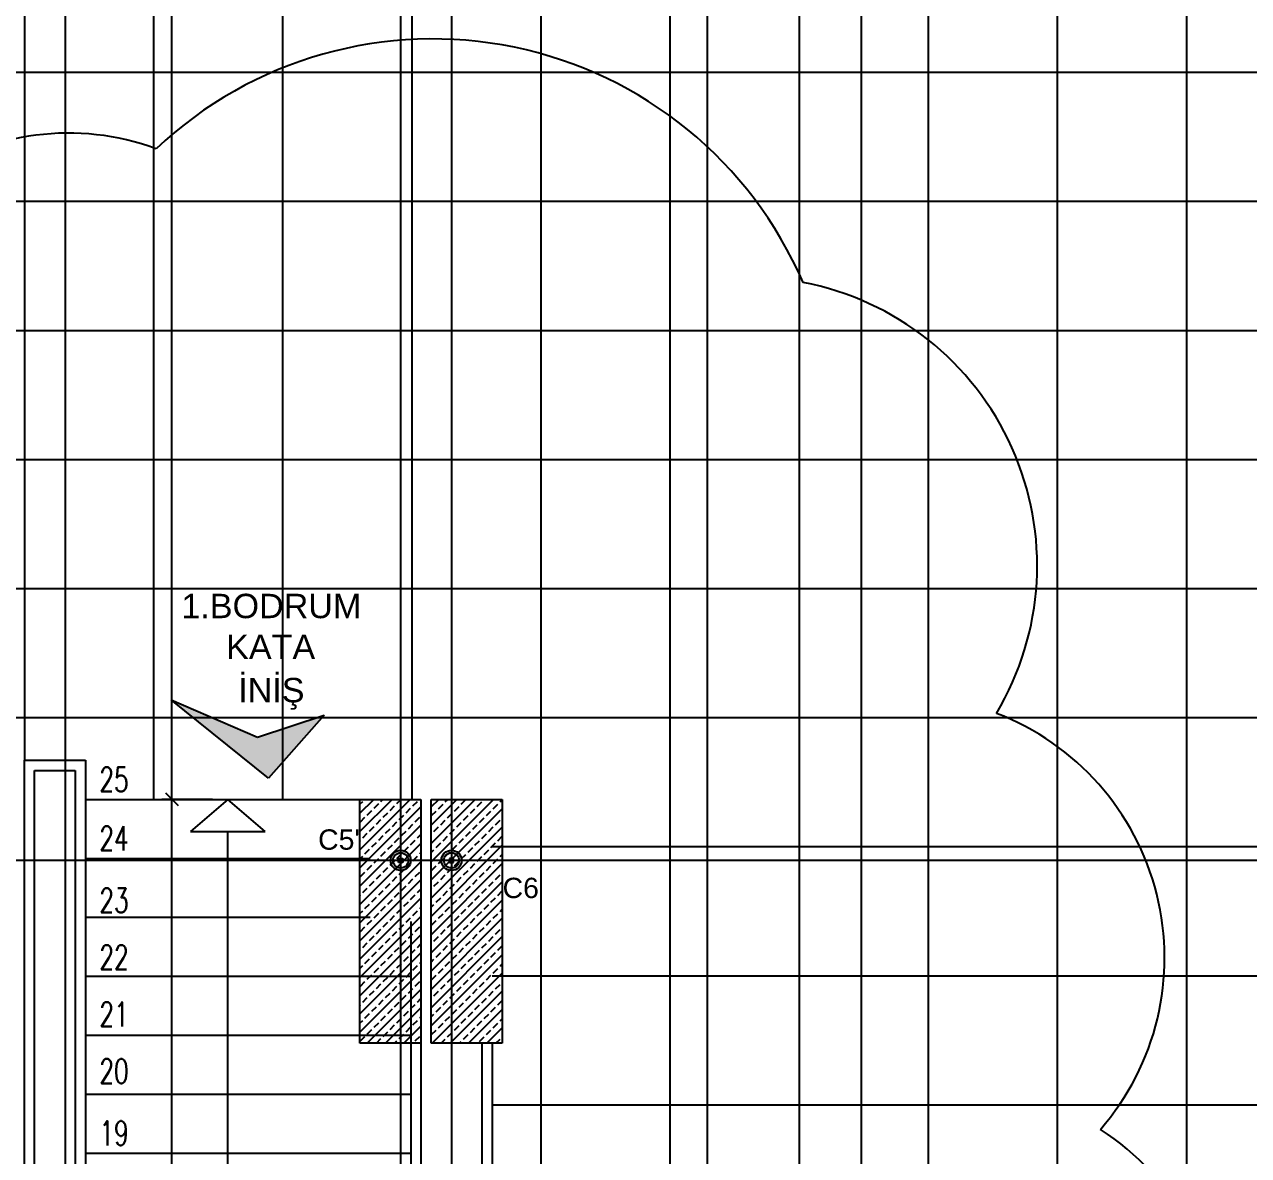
# Model space of a CAD drawing. Header units: millimetres. Extents: x 43168.9 to 43194.6, y -25545.1 to -25543.4.
# Drawn here: x 43171.9609 to 43172.0813, y -25544.133 to -25544.0217 of the extents above; entities that cross this region are included whole.
import ezdxf
from ezdxf.enums import TextEntityAlignment as Align

# ---------------------------------------------------------------- set-up
doc = ezdxf.new("R2010")
doc.units = ezdxf.units.MM
doc.header["$LTSCALE"] = 200
doc.linetypes.add('DASHDOT2', pattern=[0.5, 0.25, -0.125, 0, -0.125])
for name, color, linetype in [('aks_sgh', 5, 'DASHDOT2'), ('kolon-b.a_sgh', 6, 'Continuous'), ('merdi_sgh', 3, 'Continuous'), ('olcuic_sgh', 183, 'Continuous'), ('sembol_sgh', 8, 'Continuous'), ('tarama-betonarme_sgh', 223, 'Continuous'), ('tarama-zemin_sgh', 197, 'Continuous'), ('yazi-genel_sgh', 7, 'Continuous'), ('yazi-merdi_sgh', 9, 'Continuous')]:
    doc.layers.add(name, color=color, linetype=linetype)
doc.styles.add('1-200', font='arial.ttf', dxfattribs={"height": 60})
doc.styles.add('text2', font='arial.ttf')
doc.styles.add('text3', font='simplex8.shx', dxfattribs={"width": 0.7})

msp = doc.modelspace()

# ---------------------------------------------------------------- hatches: boundary and pattern name
msp.add_hatch(color=251).paths.add_polyline_path([(43171.9903614166, -25544.08961883057), (43171.98487883264, -25544.09582744724), (43171.97530841265, -25544.0881305563), (43171.98379920269, -25544.09180213304)])
h = msp.add_hatch(color=256)
edge = h.paths.add_edge_path()
edge.add_arc((43171.99787904171, -25544.10391939969), 0.001, 0, 360)
edge = h.paths.add_edge_path(flags=16)
edge.add_arc((43171.99787904171, -25544.10391939969), 0.00075, 0, 360)
h = msp.add_hatch(color=256)
edge = h.paths.add_edge_path()
edge.add_arc((43172.00287904171, -25544.10391939969), 0.001, 0, 360)
edge = h.paths.add_edge_path(flags=16)
edge.add_arc((43172.00287904171, -25544.10391939969), 0.00075, 0, 360)

# ---------------------------------------------------------------- linework, layer by layer
for p, q in [((43171.97382635097, -25544.03389819659), (43171.97382635097, -25544.03389819659)), ((43172.03745817643, -25544.04705617708), (43172.03745817643, -25544.04705617708)), ((43172.05647463202, -25544.08945409017), (43172.05647463202, -25544.08945409017)), ((43172.06671422754, -25544.13039003907), (43172.06671422754, -25544.13039003907))]:
    msp.add_line(p, q)
at = {"color": 0}
for p, q in [((43171.98487883264, -25544.09582744724), (43171.97530841265, -25544.0881305563)), ((43171.97530841265, -25544.0881305563), (43171.98379920269, -25544.09180213304)), ((43171.98379920269, -25544.09180213304), (43171.9903614166, -25544.08961883057)), ((43171.9903614166, -25544.08961883057), (43171.98487883264, -25544.09582744724)), ((43171.98087931647, -25544.09791939969), (43171.97720431647, -25544.10106939969)), ((43171.98455431647, -25544.10106939969), (43171.98087931647, -25544.09791939969)), ((43171.97720431647, -25544.10106939969), (43171.98455431647, -25544.10106939969))]:
    msp.add_line(p, q, dxfattribs=at)
at = {"color": 0, "linetype": 'ByBlock', "lineweight": -2}
for p, q in [((43171.97598683902, -25544.09851939969), (43171.97478683901, -25544.09731939969)), ((43171.97478683901, -25544.09731939969), (43171.97598683902, -25544.09851939969)), ((43171.99767904171, -25544.10411939969), (43171.99767904171, -25544.10371939969)), ((43171.99767904171, -25544.10371939969), (43171.9980790417, -25544.10371939969)), ((43171.99780833103, -25544.10384868901), (43171.99794975238, -25544.10399011036)), ((43171.99780833103, -25544.10399011036), (43171.99794975238, -25544.10384868901)), ((43171.9980790417, -25544.10371939969), (43171.9980790417, -25544.10411939969)), ((43172.00307904171, -25544.10371939969), (43172.0026790417, -25544.10371939969)), ((43172.0026790417, -25544.10371939969), (43172.0026790417, -25544.10411939969)), ((43172.00294975238, -25544.10384868901), (43172.00280833102, -25544.10399011036)), ((43172.00294975238, -25544.10399011036), (43172.00280833102, -25544.10384868901)), ((43172.00307904171, -25544.10411939969), (43172.00307904171, -25544.10371939969)), ((43171.9980790417, -25544.10411939969), (43171.99767904171, -25544.10411939969)), ((43172.0026790417, -25544.10411939969), (43172.00307904171, -25544.10411939969))]:
    msp.add_line(p, q, dxfattribs=at)
at = {"color": 0, "linetype": 'Continuous', "lineweight": -2}
for centre, radius in [((43171.99787904171, -25544.10391939969), 0.001), ((43171.99787904171, -25544.10391939969), 0.00075), ((43172.00287904171, -25544.10391939969), 0.001), ((43172.00287904171, -25544.10391939969), 0.00075)]:
    msp.add_circle(centre, radius, dxfattribs=at)
for centre, radius, start, end in [((43172.00103560513, -25544.0627549288), 0.03966175116558811, 23.31686882855212, 133.3168685871088), ((43171.96519375618, -25544.05737320322), 0.0250119497233625, 69.80972904799698, 179.8097296472962), ((43172.03212273501, -25544.07491286641), 0.02836304066464537, 329.1573502545294, 79.15734996474102), ((43172.04726259975, -25544.11350698561), 0.0257566169667156, 319.0436313416497, 69.04363027911472), ((43172.05209009389, -25544.15283215625), 0.02678645010130108, 306.9102113561934, 56.91021156741376)]:
    msp.add_arc(centre, radius, start, end)
at = {"layer": 'aks_sgh'}
for p, q in [((43171.9648790417, -25543.74091939969), (43171.9648790417, -25544.60991939969)), ((43171.99787904171, -25543.74091939969), (43171.99787904171, -25544.60991939969)), ((43172.00287904171, -25543.74091939969), (43172.00287904171, -25544.60991939969)), ((43172.26687959124, -25544.10391939969), (43171.46487849217, -25544.10391939969))]:
    msp.add_line(p, q, dxfattribs=at)
at = {"layer": 'kolon-b.a_sgh'}
for p, q in [((43171.99387904171, -25544.09791939969), (43171.9998790417, -25544.09791939969)), ((43171.99387904171, -25544.12191939969), (43171.99387904171, -25544.09791939969)), ((43171.9998790417, -25544.09791939969), (43171.9998790417, -25544.12191939969)), ((43172.00087904171, -25544.09791939969), (43172.0078790417, -25544.09791939969)), ((43172.00087904171, -25544.12191939969), (43172.00087904171, -25544.09791939969)), ((43172.0078790417, -25544.09791939969), (43172.0078790417, -25544.12191939969)), ((43171.9998790417, -25544.12191939969), (43171.99387904171, -25544.12191939969)), ((43172.0078790417, -25544.12191939969), (43172.00087904171, -25544.12191939969))]:
    msp.add_line(p, q, dxfattribs=at)
at = {"layer": 'merdi_sgh'}
for p, q in [((43171.9608790417, -25544.17312677757), (43171.9608790417, -25544.09406485511)), ((43171.9608790417, -25544.09406485511), (43171.96687904171, -25544.09406485511)), ((43171.96687904171, -25544.09406485511), (43171.96687904171, -25544.15842469436)), ((43171.96187904171, -25544.17370412784), (43171.96187904171, -25544.09506485511)), ((43171.96187904171, -25544.09506485511), (43171.9658790417, -25544.09506485511)), ((43171.9658790417, -25544.09506485511), (43171.9658790417, -25544.15784734409)), ((43171.96587959124, -25544.09791939969), (43171.96587959124, -25544.17659119646)), ((43171.96687904171, -25544.09791939969), (43171.99487959124, -25544.09791939969)), ((43171.96687959124, -25544.09791939969), (43171.96687959124, -25544.17659119646)), ((43171.96687904171, -25544.10371939969), (43171.99487959124, -25544.10371939969)), ((43171.96687904171, -25544.10951939969), (43171.99487959124, -25544.10951939969)), ((43171.99887959124, -25544.10991939969), (43171.99887959124, -25544.19506640507)), ((43171.99987959124, -25544.10991939969), (43171.99987959124, -25544.19564375534)), ((43171.96687904171, -25544.11531939969), (43171.99887959124, -25544.11531939969)), ((43171.96687904171, -25544.12111939969), (43171.99887959124, -25544.12111939969)), ((43172.00587959124, -25544.12191939969), (43172.00587959124, -25544.19910785696)), ((43172.00687959124, -25544.12191939969), (43172.00687959124, -25544.19968520723)), ((43171.96687904171, -25544.12691939969), (43171.99887959124, -25544.12691939969)), ((43171.96687904171, -25544.13271939969), (43171.99887959124, -25544.13271939969))]:
    msp.add_line(p, q, dxfattribs=at)
at = {"layer": 'olcuic_sgh'}
for p, q in [((43171.97538683901, -25544.09816939969), (43171.97538683901, -25543.83966939969)), ((43172.02804944952, -25544.54616939969), (43172.02804944952, -25543.8396690729)), ((43172.04319141446, -25544.46516939969), (43172.04319141446, -25543.83966268931)), ((43171.97538683901, -25544.23016939969), (43171.97538683901, -25544.09766939969)), ((43171.97938683901, -25544.09791939969), (43171.97438683901, -25544.09791939969)), ((43171.97938683901, -25544.09791939969), (43171.97438683901, -25544.09791939969))]:
    msp.add_line(p, q, dxfattribs=at)
at = {"layer": 'sembol_sgh'}
msp.add_line((43171.98087931647, -25544.18467394159), (43171.98087931647, -25544.10106939969), dxfattribs=at)
at = {"layer": 'tarama-betonarme_sgh'}
for p, q in [((43171.99387904171, -25544.09927736446), (43171.99523700648, -25544.09791939969)), ((43171.99387904171, -25544.10107341569), (43171.99703305771, -25544.09791939969)), ((43171.99387904171, -25544.10286946691), (43171.99882910892, -25544.09791939969)), ((43171.99387904171, -25544.09837933924), (43171.99414554246, -25544.09811283848)), ((43171.99387904171, -25544.10466551813), (43171.9998790417, -25544.09866551813)), ((43171.99459455527, -25544.0994598769), (43171.99504356808, -25544.09901086409)), ((43171.99526807448, -25544.09878635768), (43171.99571708729, -25544.09833734488)), ((43171.99594159369, -25544.09811283848), (43171.99613503248, -25544.09791939969)), ((43171.9968396193, -25544.09901086409), (43171.9972886321, -25544.09856185128)), ((43171.99751313851, -25544.09833734488), (43171.9979310837, -25544.09791939969)), ((43171.99841116412, -25544.09923537049), (43171.99886017693, -25544.09878635768)), ((43171.99908468333, -25544.09856185128), (43171.99953369614, -25544.09811283848)), ((43172.00087904171, -25544.09866055206), (43172.00162019408, -25544.09791939969)), ((43172.00087904171, -25544.10045660329), (43172.0034162453, -25544.09791939969)), ((43172.00087904171, -25544.10225265451), (43172.00521229653, -25544.09791939969)), ((43172.00087904171, -25544.10404870574), (43172.00700834775, -25544.09791939969)), ((43172.00087904171, -25544.10584475696), (43172.0078790417, -25544.09884475696)), ((43172.00159818401, -25544.09883943576), (43172.00204719682, -25544.09839042295)), ((43172.00227170322, -25544.09816591655), (43172.00251822008, -25544.09791939969)), ((43172.00316972883, -25544.09906394216), (43172.00361874164, -25544.09861492935)), ((43172.00384324804, -25544.09839042295), (43172.00429226085, -25544.09794141015)), ((43172.00474127365, -25544.09928844856), (43172.00519028646, -25544.09883943576)), ((43172.00541479286, -25544.09861492935), (43172.00586380567, -25544.09816591655)), ((43172.00608831207, -25544.09794141015), (43172.00611032252, -25544.09791939969)), ((43172.00698633768, -25544.09883943576), (43172.00743535049, -25544.09839042295)), ((43172.00765985689, -25544.09816591655), (43172.0078790417, -25544.09794673173)), ((43171.99392103606, -25544.1001333961), (43171.99437004887, -25544.0996843833)), ((43171.99549258089, -25544.10035790251), (43171.99594159369, -25544.0999088897)), ((43171.99616610009, -25544.0996843833), (43171.9966151129, -25544.09923537049)), ((43171.9970641257, -25544.10058240891), (43171.99751313851, -25544.1001333961)), ((43171.99773764492, -25544.0999088897), (43171.99818665772, -25544.0994598769)), ((43171.99930918973, -25544.1001333961), (43171.99975820254, -25544.0996843833)), ((43172.0009246648, -25544.09951295497), (43172.00137367761, -25544.09906394216)), ((43172.00182269041, -25544.10041098058), (43172.00227170322, -25544.09996196777)), ((43172.00249620962, -25544.09973746137), (43172.00294522243, -25544.09928844856)), ((43172.00339423523, -25544.10063548698), (43172.00384324804, -25544.10018647417)), ((43172.00406775445, -25544.09996196777), (43172.00451676725, -25544.09951295497)), ((43172.00563929926, -25544.10018647417), (43172.00608831207, -25544.09973746137)), ((43172.00631281848, -25544.09951295497), (43172.00676183128, -25544.09906394216)), ((43172.00721084409, -25544.10041098058), (43172.00765985689, -25544.09996196777)), ((43171.99387904171, -25544.10646156936), (43171.9998790417, -25544.10046156936)), ((43171.99414554246, -25544.10170494093), (43171.99459455527, -25544.10125592812)), ((43171.99481906168, -25544.10103142172), (43171.99526807448, -25544.10058240891)), ((43171.99639060649, -25544.10125592812), (43171.9968396193, -25544.10080691531)), ((43171.99796215132, -25544.10148043452), (43171.99841116412, -25544.10103142172)), ((43171.99863567053, -25544.10080691531), (43171.99908468333, -25544.10035790251)), ((43171.99953369614, -25544.10170494093), (43171.9998790417, -25544.10135959536)), ((43172.00087904171, -25544.10764080818), (43172.0078790417, -25544.10064080818)), ((43172.00087904171, -25544.10135462929), (43172.0009246648, -25544.10130900619)), ((43172.00114917121, -25544.10108449979), (43172.00159818401, -25544.10063548698)), ((43172.00272071602, -25544.10130900619), (43172.00316972883, -25544.10085999338)), ((43172.00429226085, -25544.10153351259), (43172.00474127365, -25544.10108449979)), ((43172.00496578006, -25544.10085999338), (43172.00541479286, -25544.10041098058)), ((43172.00586380567, -25544.10175801899), (43172.00631281848, -25544.10130900619)), ((43172.00653732488, -25544.10108449979), (43172.00698633768, -25544.10063548698)), ((43171.99387904171, -25544.10197144169), (43171.99392103606, -25544.10192944733)), ((43171.99387904171, -25544.10825762058), (43171.9998790417, -25544.10225762058)), ((43171.99504356808, -25544.10260296654), (43171.99549258089, -25544.10215395373)), ((43171.99571708729, -25544.10192944733), (43171.99616610009, -25544.10148043452)), ((43171.9966151129, -25544.10282747294), (43171.9970641257, -25544.10237846013)), ((43171.9972886321, -25544.10215395373), (43171.99773764492, -25544.10170494093)), ((43171.99818665772, -25544.10305197934), (43171.99863567053, -25544.10260296654)), ((43171.99886017693, -25544.10237846013), (43171.99930918973, -25544.10192944733)), ((43172.00087904171, -25544.10943685941), (43172.0078790417, -25544.10243685941)), ((43172.00137367761, -25544.10265604461), (43172.00182269041, -25544.1022070318)), ((43172.00204719682, -25544.1019825254), (43172.00249620962, -25544.10153351259)), ((43172.00294522243, -25544.10288055101), (43172.00339423523, -25544.10243153821)), ((43172.00361874164, -25544.1022070318), (43172.00406775445, -25544.10175801899)), ((43172.00451676725, -25544.10310505741), (43172.00496578006, -25544.10265604461)), ((43172.00519028646, -25544.10243153821), (43172.00563929926, -25544.1019825254)), ((43172.00676183128, -25544.10265604461), (43172.00721084409, -25544.1022070318)), ((43172.00743535049, -25544.1019825254), (43172.0078790417, -25544.10153883418)), ((43171.99387904171, -25544.10376749291), (43171.99414554246, -25544.10350099215)), ((43171.99437004887, -25544.10327648575), (43171.99481906168, -25544.10282747294)), ((43171.99526807448, -25544.10417451136), (43171.99571708729, -25544.10372549855)), ((43171.99594159369, -25544.10350099215), (43171.99639060649, -25544.10305197934)), ((43171.99751313851, -25544.10372549855), (43171.99796215132, -25544.10327648575)), ((43171.99908468333, -25544.10395000496), (43171.99953369614, -25544.10350099215)), ((43171.99975820254, -25544.10327648575), (43171.9998790417, -25544.10315564658)), ((43172.00087904171, -25544.10315068051), (43172.00114917121, -25544.10288055101)), ((43172.00159818401, -25544.10422758943), (43172.00204719682, -25544.10377857662)), ((43172.00227170322, -25544.10355407022), (43172.00272071602, -25544.10310505741)), ((43172.00384324804, -25544.10377857662), (43172.00429226085, -25544.10332956382)), ((43172.00541479286, -25544.10400308303), (43172.00586380567, -25544.10355407022)), ((43172.00608831207, -25544.10332956382), (43172.00653732488, -25544.10288055101)), ((43172.00698633768, -25544.10422758943), (43172.00743535049, -25544.10377857662)), ((43172.00765985689, -25544.10355407022), (43172.0078790417, -25544.10333488541)), ((43171.99387904171, -25544.11005367181), (43171.9998790417, -25544.10405367181)), ((43171.99459455527, -25544.10484803057), (43171.99504356808, -25544.10439901776)), ((43171.99616610009, -25544.10507253697), (43171.9966151129, -25544.10462352417)), ((43171.9968396193, -25544.10439901776), (43171.9972886321, -25544.10395000496)), ((43171.99773764492, -25544.10529704337), (43171.99818665772, -25544.10484803057)), ((43171.99841116412, -25544.10462352417), (43171.99886017693, -25544.10417451136)), ((43172.00087904171, -25544.11123291063), (43172.0078790417, -25544.10423291063)), ((43172.0009246648, -25544.10490110864), (43172.00137367761, -25544.10445209583)), ((43172.00249620962, -25544.10512561504), (43172.00294522243, -25544.10467660223)), ((43172.00316972883, -25544.10445209583), (43172.00361874164, -25544.10400308303)), ((43172.00406775445, -25544.10535012144), (43172.00451676725, -25544.10490110864)), ((43172.00474127365, -25544.10467660223), (43172.00519028646, -25544.10422758943)), ((43172.00631281848, -25544.10490110864), (43172.00676183128, -25544.10445209583)), ((43171.99387904171, -25544.11184972303), (43171.9998790417, -25544.10584972303)), ((43171.99392103606, -25544.10552154978), (43171.99437004887, -25544.10507253697)), ((43171.99481906168, -25544.10641957539), (43171.99526807448, -25544.10597056258)), ((43171.99549258089, -25544.10574605618), (43171.99594159369, -25544.10529704337)), ((43171.99639060649, -25544.10664408179), (43171.9968396193, -25544.10619506899)), ((43171.9970641257, -25544.10597056258), (43171.99751313851, -25544.10552154978)), ((43171.99863567053, -25544.10619506899), (43171.99908468333, -25544.10574605618)), ((43171.99930918973, -25544.10552154978), (43171.99975820254, -25544.10507253697)), ((43172.00087904171, -25544.11302896186), (43172.0078790417, -25544.10602896185)), ((43172.00114917121, -25544.10647265346), (43172.00159818401, -25544.10602364065)), ((43172.00182269041, -25544.10579913425), (43172.00227170322, -25544.10535012144)), ((43172.00272071602, -25544.10669715986), (43172.00316972883, -25544.10624814706)), ((43172.00339423523, -25544.10602364065), (43172.00384324804, -25544.10557462785)), ((43172.00496578006, -25544.10624814706), (43172.00541479286, -25544.10579913425)), ((43172.00563929926, -25544.10557462785), (43172.00608831207, -25544.10512561504)), ((43172.00653732488, -25544.10647265346), (43172.00698633768, -25544.10602364065)), ((43172.00721084409, -25544.10579913425), (43172.00765985689, -25544.10535012144)), ((43171.99387904171, -25544.10735959536), (43171.99392103606, -25544.107317601)), ((43171.99414554246, -25544.1070930946), (43171.99459455527, -25544.10664408179)), ((43171.99571708729, -25544.107317601), (43171.99616610009, -25544.10686858819)), ((43171.9972886321, -25544.10754210741), (43171.99773764492, -25544.1070930946)), ((43171.99796215132, -25544.10686858819), (43171.99841116412, -25544.10641957539)), ((43171.99886017693, -25544.10776661381), (43171.99930918973, -25544.107317601)), ((43171.99953369614, -25544.1070930946), (43171.9998790417, -25544.10674774903)), ((43172.00087904171, -25544.10674278296), (43172.0009246648, -25544.10669715986)), ((43172.00204719682, -25544.10737067907), (43172.00249620962, -25544.10692166627)), ((43172.00361874164, -25544.10759518547), (43172.00406775445, -25544.10714617267)), ((43172.00429226085, -25544.10692166627), (43172.00474127365, -25544.10647265346)), ((43172.00519028646, -25544.10781969188), (43172.00563929926, -25544.10737067907)), ((43172.00586380567, -25544.10714617267), (43172.00631281848, -25544.10669715986)), ((43172.00743535049, -25544.10737067907), (43172.0078790417, -25544.10692698786)), ((43171.99387904171, -25544.11364577425), (43171.9998790417, -25544.10764577426)), ((43171.99437004887, -25544.10866463942), (43171.99481906168, -25544.10821562661)), ((43171.99504356808, -25544.10799112021), (43171.99549258089, -25544.10754210741)), ((43171.99594159369, -25544.10888914582), (43171.99639060649, -25544.10844013302)), ((43171.9966151129, -25544.10821562661), (43171.9970641257, -25544.10776661381)), ((43171.99751313851, -25544.10911365223), (43171.99796215132, -25544.10866463942)), ((43171.99818665772, -25544.10844013302), (43171.99863567053, -25544.10799112021)), ((43171.99975820254, -25544.10866463942), (43171.9998790417, -25544.10854380026)), ((43172.00087904171, -25544.11482501308), (43172.0078790417, -25544.10782501308)), ((43172.00087904171, -25544.10853883418), (43172.00114917121, -25544.10826870468)), ((43172.00137367761, -25544.10804419828), (43172.00182269041, -25544.10759518547)), ((43172.00227170322, -25544.10894222389), (43172.00272071602, -25544.10849321109)), ((43172.00294522243, -25544.10826870468), (43172.00339423523, -25544.10781969188)), ((43172.00451676725, -25544.10849321109), (43172.00496578006, -25544.10804419828)), ((43172.00608831207, -25544.10871771749), (43172.00653732488, -25544.10826870468)), ((43172.00676183128, -25544.10804419828), (43172.00721084409, -25544.10759518547)), ((43171.99387904171, -25544.10915564658), (43171.99414554246, -25544.10888914582)), ((43171.99387904171, -25544.11544182548), (43171.9998790417, -25544.10944182548)), ((43171.99459455527, -25544.11023618424), (43171.99504356808, -25544.10978717143)), ((43171.99526807448, -25544.10956266503), (43171.99571708729, -25544.10911365223)), ((43171.9968396193, -25544.10978717143), (43171.9972886321, -25544.10933815863)), ((43171.99841116412, -25544.11001167784), (43171.99886017693, -25544.10956266503)), ((43171.99908468333, -25544.10933815863), (43171.99953369614, -25544.10888914582)), ((43172.00087904171, -25544.11662106431), (43172.0078790417, -25544.1096210643)), ((43172.0009246648, -25544.11028926231), (43172.00137367761, -25544.1098402495)), ((43172.00159818401, -25544.1096157431), (43172.00204719682, -25544.1091667303)), ((43172.00316972883, -25544.1098402495), (43172.00361874164, -25544.1093912367)), ((43172.00384324804, -25544.1091667303), (43172.00429226085, -25544.10871771749)), ((43172.00474127365, -25544.11006475591), (43172.00519028646, -25544.1096157431)), ((43172.00541479286, -25544.1093912367), (43172.00586380567, -25544.10894222389)), ((43172.00631281848, -25544.11028926231), (43172.00676183128, -25544.1098402495)), ((43172.00698633768, -25544.1096157431), (43172.00743535049, -25544.1091667303)), ((43172.00765985689, -25544.10894222389), (43172.0078790417, -25544.10872303908)), ((43171.99392103606, -25544.11090970345), (43171.99437004887, -25544.11046069064)), ((43171.99549258089, -25544.11113420985), (43171.99594159369, -25544.11068519705)), ((43171.99616610009, -25544.11046069064), (43171.9966151129, -25544.11001167784)), ((43171.9970641257, -25544.11135871625), (43171.99751313851, -25544.11090970345)), ((43171.99773764492, -25544.11068519705), (43171.99818665772, -25544.11023618424)), ((43171.99930918973, -25544.11090970345), (43171.99975820254, -25544.11046069064)), ((43172.00182269041, -25544.11118728792), (43172.00227170322, -25544.11073827512)), ((43172.00249620962, -25544.11051376872), (43172.00294522243, -25544.11006475591)), ((43172.00339423523, -25544.11141179433), (43172.00384324804, -25544.11096278152)), ((43172.00406775445, -25544.11073827512), (43172.00451676725, -25544.11028926231)), ((43172.00563929926, -25544.11096278152), (43172.00608831207, -25544.11051376872)), ((43172.00721084409, -25544.11118728792), (43172.00765985689, -25544.11073827512)), ((43171.99387904171, -25544.1172378767), (43171.9998790417, -25544.1112378767)), ((43171.99414554246, -25544.11248124827), (43171.99459455527, -25544.11203223547)), ((43171.99481906168, -25544.11180772906), (43171.99526807448, -25544.11135871625)), ((43171.99571708729, -25544.11270575467), (43171.99616610009, -25544.11225674187)), ((43171.99639060649, -25544.11203223547), (43171.9968396193, -25544.11158322266)), ((43171.99796215132, -25544.11225674187), (43171.99841116412, -25544.11180772906)), ((43171.99863567053, -25544.11158322266), (43171.99908468333, -25544.11113420985)), ((43171.99953369614, -25544.11248124827), (43171.9998790417, -25544.11213590271)), ((43172.00087904171, -25544.11841711553), (43172.0078790417, -25544.11141711553)), ((43172.00087904171, -25544.11213093663), (43172.0009246648, -25544.11208531354)), ((43172.00114917121, -25544.11186080713), (43172.00159818401, -25544.11141179433)), ((43172.00272071602, -25544.11208531354), (43172.00316972883, -25544.11163630073)), ((43172.00429226085, -25544.11230981994), (43172.00474127365, -25544.11186080713)), ((43172.00496578006, -25544.11163630073), (43172.00541479286, -25544.11118728792)), ((43172.00586380567, -25544.11253432634), (43172.00631281848, -25544.11208531354)), ((43172.00653732488, -25544.11186080713), (43172.00698633768, -25544.11141179433)), ((43171.99387904171, -25544.11274774903), (43171.99392103606, -25544.11270575467)), ((43171.99387904171, -25544.11903392793), (43171.9998790417, -25544.11303392793)), ((43171.99504356808, -25544.11337927388), (43171.99549258089, -25544.11293026108)), ((43171.9966151129, -25544.11360378029), (43171.9970641257, -25544.11315476748)), ((43171.9972886321, -25544.11293026108), (43171.99773764492, -25544.11248124827)), ((43171.99818665772, -25544.11382828669), (43171.99863567053, -25544.11337927388)), ((43171.99886017693, -25544.11315476748), (43171.99930918973, -25544.11270575467)), ((43172.00087904171, -25544.12021316675), (43172.0078790417, -25544.11321316675)), ((43172.00137367761, -25544.11343235195), (43172.00182269041, -25544.11298333915)), ((43172.00204719682, -25544.11275883274), (43172.00249620962, -25544.11230981994)), ((43172.00294522243, -25544.11365685836), (43172.00339423523, -25544.11320784555)), ((43172.00361874164, -25544.11298333915), (43172.00406775445, -25544.11253432634)), ((43172.00451676725, -25544.11388136476), (43172.00496578006, -25544.11343235195)), ((43172.00519028646, -25544.11320784555), (43172.00563929926, -25544.11275883274)), ((43172.00676183128, -25544.11343235195), (43172.00721084409, -25544.11298333915)), ((43172.00743535049, -25544.11275883274), (43172.0078790417, -25544.11231514153)), ((43171.99387904171, -25544.11454380026), (43171.99414554246, -25544.11427729949)), ((43171.99437004887, -25544.11405279309), (43171.99481906168, -25544.11360378029)), ((43171.99526807448, -25544.1149508187), (43171.99571708729, -25544.1145018059)), ((43171.99594159369, -25544.11427729949), (43171.99639060649, -25544.11382828669)), ((43171.99751313851, -25544.1145018059), (43171.99796215132, -25544.11405279309)), ((43171.99908468333, -25544.1147263123), (43171.99953369614, -25544.11427729949)), ((43171.99975820254, -25544.11405279309), (43171.9998790417, -25544.11393195393)), ((43172.00087904171, -25544.11392698785), (43172.00114917121, -25544.11365685836)), ((43172.00159818401, -25544.11500389678), (43172.00204719682, -25544.11455488397)), ((43172.00227170322, -25544.11433037756), (43172.00272071602, -25544.11388136476)), ((43172.00384324804, -25544.11455488397), (43172.00429226085, -25544.11410587116)), ((43172.00541479286, -25544.11477939037), (43172.00586380567, -25544.11433037756)), ((43172.00608831207, -25544.11410587116), (43172.00653732488, -25544.11365685836)), ((43172.00698633768, -25544.11500389678), (43172.00743535049, -25544.11455488397)), ((43172.00765985689, -25544.11433037756), (43172.0078790417, -25544.11411119275)), ((43171.99387904171, -25544.12082997915), (43171.9998790417, -25544.11482997915)), ((43171.99392103606, -25544.11629785712), (43171.99437004887, -25544.11584884432)), ((43171.99459455527, -25544.11562433791), (43171.99504356808, -25544.11517532511)), ((43171.99616610009, -25544.11584884432), (43171.9966151129, -25544.11539983151)), ((43171.9968396193, -25544.11517532511), (43171.9972886321, -25544.1147263123)), ((43171.99773764492, -25544.11607335072), (43171.99818665772, -25544.11562433791)), ((43171.99841116412, -25544.11539983151), (43171.99886017693, -25544.1149508187)), ((43171.99930918973, -25544.11629785712), (43171.99975820254, -25544.11584884432)), ((43172.0009246648, -25544.11567741598), (43172.00137367761, -25544.11522840318)), ((43172.00096885999, -25544.12191939969), (43172.0078790417, -25544.11500921798)), ((43172.00249620962, -25544.11590192239), (43172.00294522243, -25544.11545290958)), ((43172.00316972883, -25544.11522840318), (43172.00361874164, -25544.11477939037)), ((43172.00406775445, -25544.11612642879), (43172.00451676725, -25544.11567741598)), ((43172.00474127365, -25544.11545290958), (43172.00519028646, -25544.11500389678)), ((43172.00563929926, -25544.11635093519), (43172.00608831207, -25544.11590192239)), ((43172.00631281848, -25544.11567741598), (43172.00676183128, -25544.11522840318)), ((43171.99458567239, -25544.12191939969), (43171.9998790417, -25544.11662603038)), ((43171.99481906168, -25544.11719588274), (43171.99526807448, -25544.11674686993)), ((43171.99549258089, -25544.11652236353), (43171.99594159369, -25544.11607335072)), ((43171.99639060649, -25544.11742038914), (43171.9968396193, -25544.11697137633)), ((43171.9970641257, -25544.11674686993), (43171.99751313851, -25544.11629785712)), ((43171.99863567053, -25544.11697137633), (43171.99908468333, -25544.11652236353)), ((43172.00114917121, -25544.1172489608), (43172.00159818401, -25544.116799948)), ((43172.00182269041, -25544.1165754416), (43172.00227170322, -25544.11612642879)), ((43172.00272071602, -25544.11747346721), (43172.00316972883, -25544.1170244544)), ((43172.00276491122, -25544.12191939969), (43172.0078790417, -25544.1168052692)), ((43172.00339423523, -25544.116799948), (43172.00384324804, -25544.11635093519)), ((43172.00496578006, -25544.1170244544), (43172.00541479286, -25544.1165754416)), ((43172.00653732488, -25544.1172489608), (43172.00698633768, -25544.116799948)), ((43172.00721084409, -25544.1165754416), (43172.00765985689, -25544.11612642879)), ((43171.99387904171, -25544.1181359027), (43171.99392103606, -25544.11809390835)), ((43171.99414554246, -25544.11786940194), (43171.99459455527, -25544.11742038914)), ((43171.99571708729, -25544.11809390835), (43171.99616610009, -25544.11764489554)), ((43171.9972886321, -25544.11831841475), (43171.99773764492, -25544.11786940194)), ((43171.99796215132, -25544.11764489554), (43171.99841116412, -25544.11719588274)), ((43171.99886017693, -25544.11854292115), (43171.99930918973, -25544.11809390835)), ((43171.99953369614, -25544.11786940194), (43171.9998790417, -25544.11752405638)), ((43172.00087904171, -25544.1175190903), (43172.0009246648, -25544.11747346721)), ((43172.00204719682, -25544.11814698642), (43172.00249620962, -25544.11769797361)), ((43172.00361874164, -25544.11837149282), (43172.00406775445, -25544.11792248001)), ((43172.00429226085, -25544.11769797361), (43172.00474127365, -25544.1172489608)), ((43172.00519028646, -25544.11859599922), (43172.00563929926, -25544.11814698642)), ((43172.00586380567, -25544.11792248001), (43172.00631281848, -25544.11747346721)), ((43172.00743535049, -25544.11814698642), (43172.0078790417, -25544.1177032952)), ((43171.99437004887, -25544.11944094676), (43171.99481906168, -25544.11899193396)), ((43171.99504356808, -25544.11876742756), (43171.99549258089, -25544.11831841475)), ((43171.99594159369, -25544.11966545317), (43171.99639060649, -25544.11921644036)), ((43171.99638172362, -25544.12191939969), (43171.9998790417, -25544.1184220816)), ((43171.9966151129, -25544.11899193396), (43171.9970641257, -25544.11854292115)), ((43171.99751313851, -25544.11988995957), (43171.99796215132, -25544.11944094676)), ((43171.99818665772, -25544.11921644036), (43171.99863567053, -25544.11876742756)), ((43171.99975820254, -25544.11944094676), (43171.9998790417, -25544.1193201076)), ((43172.00087904171, -25544.11931514153), (43172.00114917121, -25544.11904501203)), ((43172.00137367761, -25544.11882050562), (43172.00182269041, -25544.11837149282)), ((43172.00227170322, -25544.11971853124), (43172.00272071602, -25544.11926951843)), ((43172.00294522243, -25544.11904501203), (43172.00339423523, -25544.11859599922)), ((43172.00384324804, -25544.11994303764), (43172.00429226085, -25544.11949402484)), ((43172.00451676725, -25544.11926951843), (43172.00496578006, -25544.11882050562)), ((43172.00456096244, -25544.12191939969), (43172.0078790417, -25544.11860132042)), ((43172.00608831207, -25544.11949402484), (43172.00653732488, -25544.11904501203)), ((43172.00676183128, -25544.11882050562), (43172.00721084409, -25544.11837149282)), ((43172.00765985689, -25544.11971853124), (43172.0078790417, -25544.11949934643)), ((43171.99387904171, -25544.11993195393), (43171.99414554246, -25544.11966545317)), ((43171.99459455527, -25544.12101249159), (43171.99504356808, -25544.12056347878)), ((43171.99526807448, -25544.12033897238), (43171.99571708729, -25544.11988995957)), ((43171.9968396193, -25544.12056347878), (43171.9972886321, -25544.12011446598)), ((43171.99817777484, -25544.12191939969), (43171.9998790417, -25544.12021813283)), ((43171.99841116412, -25544.12078798518), (43171.99886017693, -25544.12033897238)), ((43171.99908468333, -25544.12011446598), (43171.99953369614, -25544.11966545317)), ((43172.0009246648, -25544.12106556966), (43172.00137367761, -25544.12061655685)), ((43172.00159818401, -25544.12039205045), (43172.00204719682, -25544.11994303764)), ((43172.00316972883, -25544.12061655685), (43172.00361874164, -25544.12016754404)), ((43172.00474127365, -25544.12084106325), (43172.00519028646, -25544.12039205045)), ((43172.00541479286, -25544.12016754404), (43172.00586380567, -25544.11971853124)), ((43172.00631281848, -25544.12106556966), (43172.00676183128, -25544.12061655685)), ((43172.00635701366, -25544.12191939969), (43172.0078790417, -25544.12039737165)), ((43172.00698633768, -25544.12039205045), (43172.00743535049, -25544.11994303764)), ((43171.99392103606, -25544.1216860108), (43171.99437004887, -25544.12123699799)), ((43171.99549258089, -25544.1219105172), (43171.99594159369, -25544.12146150439)), ((43171.99616610009, -25544.12123699799), (43171.9966151129, -25544.12078798518)), ((43171.99727974962, -25544.12191939969), (43171.99751313851, -25544.1216860108)), ((43171.99773764492, -25544.12146150439), (43171.99818665772, -25544.12101249159)), ((43171.99907580084, -25544.12191939969), (43171.99908468333, -25544.1219105172)), ((43171.99930918973, -25544.1216860108), (43171.99975820254, -25544.12123699799)), ((43172.00186688599, -25544.12191939969), (43172.00227170322, -25544.12151458246)), ((43172.00249620962, -25544.12129007606), (43172.00294522243, -25544.12084106325)), ((43172.00366293722, -25544.12191939969), (43172.00384324804, -25544.12173908887)), ((43172.00406775445, -25544.12151458246), (43172.00451676725, -25544.12106556966)), ((43172.00563929926, -25544.12173908887), (43172.00608831207, -25544.12129007606)), ((43172.00725503967, -25544.12191939969), (43172.00765985689, -25544.12151458246))]:
    msp.add_line(p, q, dxfattribs=at)
at = {"layer": 'tarama-zemin_sgh'}
for p, q in [((43171.96089999902, -25544.09406485511), (43171.96089999902, -25543.83991939969)), ((43171.97359999903, -25544.09791939969), (43171.97359999903, -25543.83991939969)), ((43171.98629999903, -25544.09791939969), (43171.98629999903, -25543.83991939969)), ((43172.02439999903, -25544.46491939969), (43172.02439999903, -25543.83991939969)), ((43172.03709999903, -25544.46491939969), (43172.03709999903, -25543.83991939969)), ((43172.04979999903, -25544.46491939969), (43172.04979999903, -25543.83991939969)), ((43172.06249999903, -25544.46491939969), (43172.06249999903, -25543.83991939969)), ((43172.07519999902, -25544.46491939969), (43172.07519999902, -25543.83991939969)), ((43171.99899999903, -25544.09791939969), (43171.99899999903, -25543.84991939969)), ((43172.01169999903, -25544.46491939969), (43172.01169999903, -25543.84991939969)), ((43172.18310563888, -25544.02640000002), (43171.82587959124, -25544.02640000002)), ((43172.18312803748, -25544.03910000002), (43171.82587959124, -25544.03910000002)), ((43172.18315043606, -25544.05180000002), (43171.82587959124, -25544.05180000002)), ((43172.18317283465, -25544.06450000002), (43171.82587959124, -25544.06450000002)), ((43172.18319523324, -25544.07720000002), (43171.82587959124, -25544.07720000002)), ((43172.18321763183, -25544.08990000002), (43171.82587959124, -25544.08990000002)), ((43172.17387904171, -25544.10260000002), (43172.00687959124, -25544.10260000002)), ((43172.183262429, -25544.11530000002), (43172.00687959124, -25544.11530000002)), ((43172.1832848276, -25544.12800000002), (43172.00687959124, -25544.12800000002))]:
    msp.add_line(p, q, dxfattribs=at)

# ---------------------------------------------------------------- texts
at = {"layer": 'aks_sgh', "style": '1-200'}
for s, rotation, p in [("C5'", 359.9999947889793, (43171.9897619848, -25544.10287080112)), ('C6', 5.211020732175437e-06, (43172.00790539193, -25544.10763075289))]:
    msp.add_text(s, height=0.002, rotation=rotation, dxfattribs=at).set_placement(p)
at = {"layer": 'yazi-genel_sgh', "style": 'text2'}
for s, p in [('1.BODRUM ', (43171.97631514985, -25544.08008844676)), ('KATA', (43171.98071815122, -25544.08410972916)), ('İNİŞ', (43171.98190178013, -25544.08836675508))]:
    msp.add_text(s, height=0.0024, dxfattribs=at).set_placement(p)
at = {"layer": 'yazi-merdi_sgh', "style": 'text3', "width": 0.7}
for s, p in [('25', (43171.97112805214, -25544.09715925635)), ('24', (43171.97112805214, -25544.10295925635)), ('23', (43171.97112805214, -25544.10905925636)), ('22', (43171.97112805214, -25544.11465925636)), ('21', (43171.97112805214, -25544.12025925636)), ('20', (43171.97112805214, -25544.12585925635)), ('19', (43171.97112805214, -25544.13195925636))]:
    msp.add_text(s, height=0.0024, dxfattribs=at).set_placement(p, align=Align.RIGHT)

doc.saveas('drawing.dxf')
